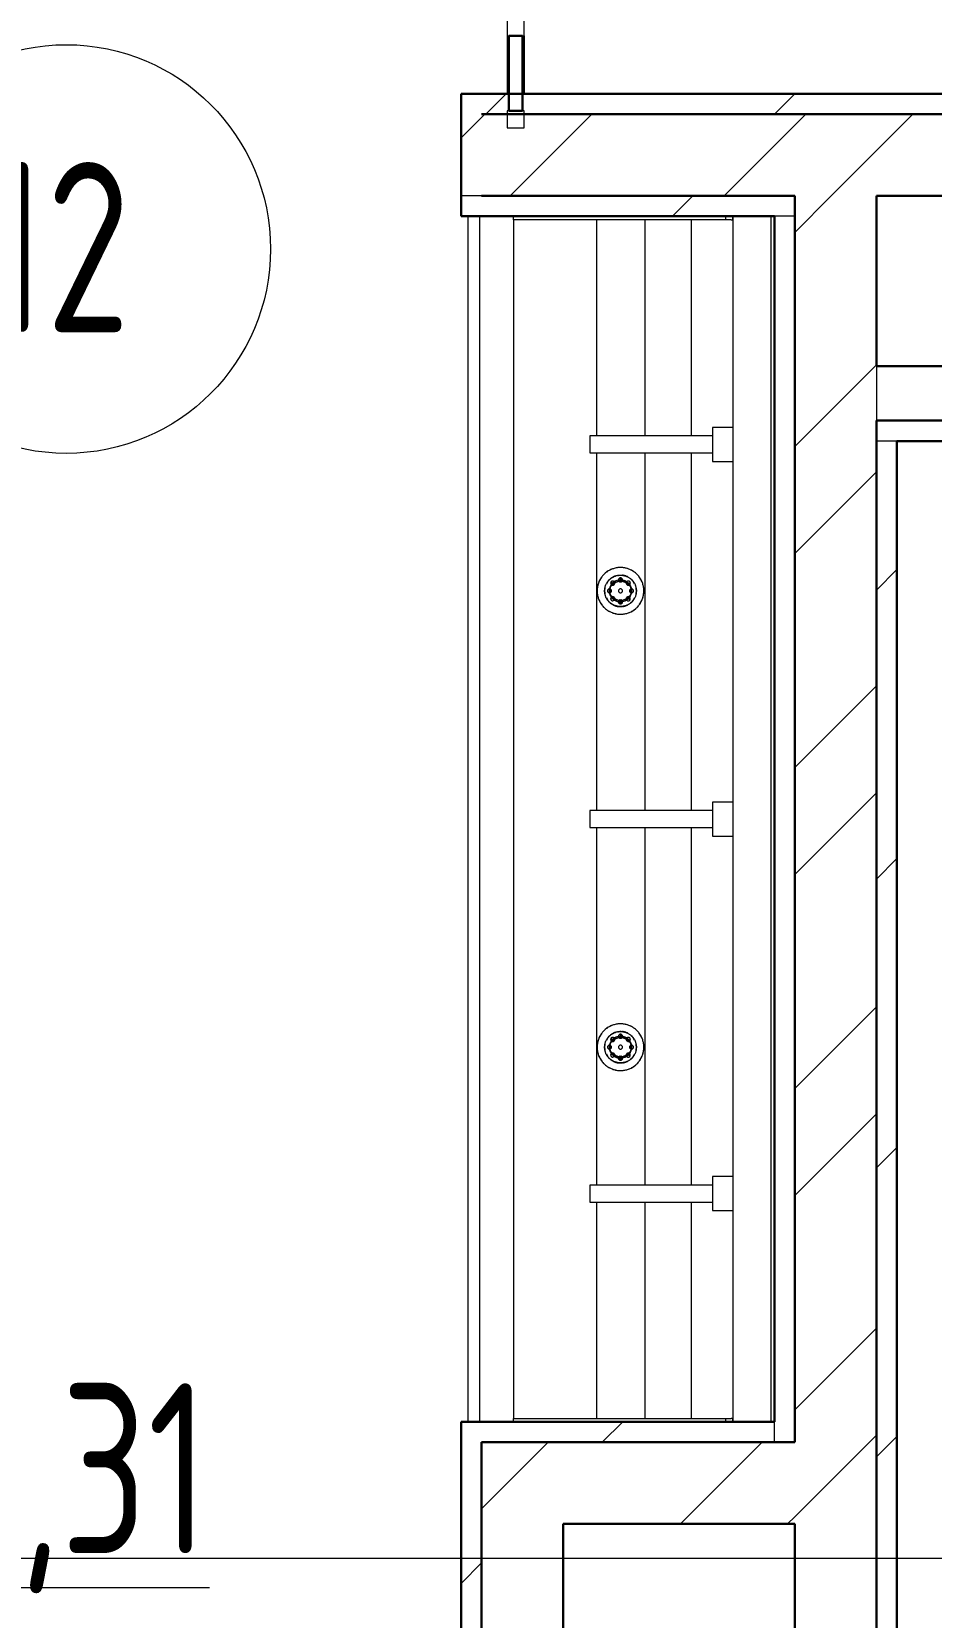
# Model space of a CAD drawing. Header units: millimetres. Extents: x -259793 to 1187961, y -549744 to 43070.
# Drawn here: x -50641 to -49320, y -11481 to -9153 of the extents above; entities that cross this region are included whole.
import ezdxf

# ---------------------------------------------------------------- set-up
doc = ezdxf.new("R2010")
doc.units = ezdxf.units.MM
doc.linetypes.add('ADSK_Сверху', pattern=[450, 300, -150])
for name, color, linetype, lineweight in [('Витраж', 7, 'Continuous', 9), ('Линии', 7, 'Continuous', 9), ('Марки помещений', 252, 'Continuous', 20), ('Сантехника', 252, 'Continuous', 9), ('Стены наружные', 7, 'Continuous', 18), ('Стены разрез', 7, 'Continuous', 30), ('Стены штриховка', 7, 'Continuous', 9)]:
    doc.layers.add(name, color=color, linetype=linetype, lineweight=lineweight)
doc.styles.add('GOST Common_3', font='', dxfattribs={"height": 3.5})
doc.styles.get('GOST Common_3').set_extended_font_data('GOST 2.304 type A')

# ---------------------------------------------------------------- blocks, each defined once
blk = doc.blocks.new('1 этаж')
at = {"layer": 'Витраж', "color": 251, "lineweight": 18, "true_color": 0x636466, "extrusion": (0, 0, -1)}
for p, q in [((-49943.3, -9133.7), (-49943.3, -9158.7)), ((-49918.3, -9158.7), (-49918.3, -9133.7)), ((-49943.3, -9158.7), (-49918.3, -9158.7))]:
    blk.add_line(p, q, dxfattribs=at)
at = {"layer": 'Витраж', "color": 251, "true_color": 0x636466}
for p, q in [((-49943.3, -9158.7), (-49943.3, -9243.7)), ((-49918.3, -9158.7), (-49918.3, -9243.7))]:
    blk.add_line(p, q, dxfattribs=at)
at = {"layer": 'Витраж', "color": 251, "lineweight": 18, "true_color": 0x636466}
for p, q in [((-49918.3, -9268.7), (-49943.3, -9268.7)), ((-49943.3, -9268.7), (-49943.3, -9293.7)), ((-49918.3, -9293.7), (-49918.3, -9268.7)), ((-49943.3, -9293.7), (-49918.3, -9293.7))]:
    blk.add_line(p, q, dxfattribs=at)
at = {"layer": 'Линии', "color": 251, "linetype": 'ADSK_Сверху', "ltscale": 100, "true_color": 0x636466}
blk.add_line((-59080.8, -11393.7), (-48250.8, -11393.7), dxfattribs=at)
at = {"layer": 'Марки помещений', "color": 251, "true_color": 0x636466}
blk.add_circle((-50590.8, -9471.8), 300, dxfattribs=at)
at = {"layer": 'Сантехника', "color": 251, "true_color": 0x636466}
for p, q in [((-50000.8, -9423.7), (-50000.8, -11193.7)), ((-49983.8, -9423.7), (-49983.8, -11193.7)), ((-49933.8, -9428.7), (-49933.8, -9423.7)), ((-49622.7, -9423.7), (-49622.7, -9428.7)), ((-49611.8, -9423.7), (-49611.8, -9428.7)), ((-49611.8, -9428.7), (-49611.8, -9423.7)), ((-49555.8, -9423.7), (-49555.8, -11193.7)), ((-49933.8, -9428.7), (-49933.8, -11188.7)), ((-49622.7, -9428.7), (-49933.8, -9428.7)), ((-49811.9, -9428.7), (-49811.9, -9746.2)), ((-49741.2, -9428.7), (-49741.2, -9746.2)), ((-49673.2, -9428.7), (-49673.2, -9746.3)), ((-49614.2, -9428.7), (-49622.7, -9428.7)), ((-49614.2, -9428.7), (-49611.8, -9428.7)), ((-49611.8, -9428.7), (-49611.8, -11188.7)), ((-49641.8, -9746.2), (-49821.8, -9746.2)), ((-49821.8, -9746.2), (-49821.8, -9771.2)), ((-49611.8, -9733.7), (-49641.8, -9733.7)), ((-49641.8, -9733.7), (-49641.8, -9783.7)), ((-49821.8, -9771.2), (-49641.8, -9771.2)), ((-49811.9, -9771.2), (-49811.9, -10296.2)), ((-49741.2, -9771.2), (-49741.2, -10296.2)), ((-49673.2, -9771.2), (-49673.2, -10296.3)), ((-49641.8, -9783.7), (-49611.8, -9783.7)), ((-49611.8, -10283.7), (-49641.8, -10283.7)), ((-49641.8, -10283.7), (-49641.8, -10333.7)), ((-49641.8, -10296.2), (-49821.8, -10296.2)), ((-49821.8, -10296.2), (-49821.8, -10321.2)), ((-49821.8, -10321.2), (-49641.8, -10321.2)), ((-49811.9, -10321.2), (-49811.9, -10846.2)), ((-49741.2, -10321.2), (-49741.2, -10846.2)), ((-49673.2, -10321.2), (-49673.2, -10846.3)), ((-49641.8, -10333.7), (-49611.8, -10333.7)), ((-49641.8, -10846.2), (-49821.8, -10846.2)), ((-49821.8, -10846.2), (-49821.8, -10871.2)), ((-49611.8, -10833.7), (-49641.8, -10833.7)), ((-49641.8, -10833.7), (-49641.8, -10883.7)), ((-49821.8, -10871.2), (-49641.8, -10871.2)), ((-49811.9, -10871.2), (-49811.9, -11188.7)), ((-49741.2, -10871.2), (-49741.2, -11188.7)), ((-49673.2, -10871.2), (-49673.2, -11188.7)), ((-49641.8, -10883.7), (-49611.8, -10883.7)), ((-49933.8, -11193.7), (-49933.8, -11188.7)), ((-49933.8, -11188.7), (-49622.7, -11188.7)), ((-49622.7, -11188.7), (-49614.2, -11188.7)), ((-49622.7, -11188.7), (-49622.7, -11193.7)), ((-49611.8, -11188.7), (-49614.2, -11188.7)), ((-49611.8, -11188.7), (-49611.8, -11193.7)), ((-49611.8, -11193.7), (-49611.8, -11188.7))]:
    blk.add_line(p, q, dxfattribs=at)
at = {"layer": 'Сантехника', "color": 251, "true_color": 0x636466, "flags": 128}
for points in [[(-49742.5, -9973.7), (-49742.5, -9972.4), (-49742.6, -9971), (-49742.7, -9969.6), (-49742.9, -9968.3), (-49743.2, -9966.9), (-49743.5, -9965.6), (-49743.8, -9964.3), (-49744.2, -9962.9), (-49744.7, -9961.6), (-49745.2, -9960.4), (-49745.8, -9959.1), (-49746.4, -9957.9), (-49747, -9956.7), (-49747.7, -9955.5), (-49748.5, -9954.4), (-49749.3, -9953.2), (-49750.1, -9952.2), (-49751, -9951.1), (-49751.9, -9950.1), (-49752.9, -9949.1), (-49753.9, -9948.2), (-49754.9, -9947.3), (-49756, -9946.4), (-49757.1, -9945.6), (-49758.3, -9944.9), (-49759.4, -9944.2), (-49760.6, -9943.5), (-49761.9, -9942.9), (-49763.1, -9942.3), (-49764.4, -9941.8), (-49765.7, -9941.3), (-49767, -9940.9), (-49768.3, -9940.5), (-49769.6, -9940.2), (-49771, -9939.9), (-49772.3, -9939.7), (-49773.7, -9939.6), (-49775.1, -9939.5), (-49776.4, -9939.4), (-49777.8, -9939.4), (-49779.2, -9939.5), (-49780.5, -9939.6), (-49781.9, -9939.8), (-49783.3, -9940), (-49784.6, -9940.3), (-49785.9, -9940.7), (-49787.2, -9941.1), (-49788.5, -9941.5), (-49789.8, -9942), (-49791.1, -9942.5), (-49792.3, -9943.1), (-49793.5, -9943.8), (-49794.7, -9944.5), (-49795.9, -9945.2), (-49797, -9946), (-49798.1, -9946.8), (-49799.1, -9947.7), (-49800.2, -9948.6), (-49801.1, -9949.6), (-49802.1, -9950.6), (-49803, -9951.6), (-49803.9, -9952.7), (-49804.7, -9953.8), (-49805.5, -9954.9), (-49806.2, -9956), (-49806.9, -9957.2), (-49807.5, -9958.5), (-49808.1, -9959.7), (-49808.6, -9961), (-49809.1, -9962.2), (-49809.6, -9963.5), (-49809.9, -9964.9), (-49810.3, -9966.2), (-49810.5, -9967.5), (-49810.8, -9968.9), (-49810.9, -9970.3), (-49811, -9971.6), (-49811.1, -9973), (-49811.1, -9973.7)], [(-49800.1, -9973.7), (-49800.1, -9972.8), (-49800, -9971.9), (-49799.9, -9970.9), (-49799.8, -9970), (-49799.6, -9969.1), (-49799.4, -9968.2), (-49799.2, -9967.3), (-49798.9, -9966.4), (-49798.6, -9965.5), (-49798.3, -9964.7), (-49797.9, -9963.8), (-49797.5, -9963), (-49797, -9962.2), (-49796.5, -9961.4), (-49796, -9960.6), (-49795.5, -9959.8), (-49794.9, -9959.1), (-49794.3, -9958.4), (-49793.7, -9957.7), (-49793, -9957), (-49792.4, -9956.4), (-49791.6, -9955.8), (-49790.9, -9955.2), (-49790.2, -9954.6), (-49789.4, -9954.1), (-49788.6, -9953.6), (-49787.8, -9953.2), (-49787, -9952.8), (-49786.1, -9952.4), (-49785.2, -9952), (-49784.4, -9951.7), (-49783.5, -9951.4), (-49782.6, -9951.2), (-49781.7, -9950.9), (-49780.8, -9950.8), (-49779.8, -9950.6), (-49778.9, -9950.5), (-49778, -9950.5), (-49777.1, -9950.4), (-49776.1, -9950.4), (-49775.2, -9950.5), (-49774.3, -9950.6), (-49773.3, -9950.7), (-49772.4, -9950.8), (-49771.5, -9951), (-49770.6, -9951.3), (-49769.7, -9951.5), (-49768.8, -9951.8), (-49768, -9952.2), (-49767.1, -9952.5), (-49766.3, -9952.9), (-49765.4, -9953.4), (-49764.6, -9953.9), (-49763.9, -9954.4), (-49763.1, -9954.9), (-49762.3, -9955.5), (-49761.6, -9956), (-49760.9, -9956.7), (-49760.3, -9957.3), (-49759.6, -9958), (-49759, -9958.7), (-49758.4, -9959.4), (-49757.9, -9960.2), (-49757.3, -9960.9), (-49756.8, -9961.7), (-49756.4, -9962.5), (-49755.9, -9963.4), (-49755.5, -9964.2), (-49755.2, -9965.1), (-49754.8, -9965.9), (-49754.6, -9966.8), (-49754.3, -9967.7), (-49754.1, -9968.6), (-49753.9, -9969.5), (-49753.7, -9970.4), (-49753.6, -9971.4), (-49753.5, -9972.3), (-49753.5, -9973.2), (-49753.5, -9973.7)], [(-49797.2, -9963.1), (-49796.8, -9962.3), (-49796.3, -9961.5), (-49795.8, -9960.7), (-49795.3, -9960), (-49794.7, -9959.2), (-49794.1, -9958.5), (-49793.5, -9957.9), (-49792.9, -9957.2), (-49792.2, -9956.6), (-49791.5, -9956), (-49790.8, -9955.4)], [(-49793.3, -9957.3), (-49794, -9958), (-49794.6, -9958.7), (-49795.2, -9959.4), (-49795.7, -9960.2), (-49796.3, -9960.9), (-49796.8, -9961.7), (-49797.2, -9962.5)], [(-49793, -9973.7), (-49793, -9973.1), (-49792.9, -9972.4), (-49792.9, -9971.8), (-49792.8, -9971.2), (-49792.7, -9970.5), (-49792.5, -9969.9), (-49792.4, -9969.3), (-49792.2, -9968.6), (-49792, -9968), (-49791.7, -9967.4), (-49791.5, -9966.8), (-49791.2, -9966.3), (-49790.9, -9965.7), (-49790.5, -9965.1), (-49790.2, -9964.6), (-49789.8, -9964.1), (-49789.4, -9963.5), (-49789, -9963), (-49788.5, -9962.6), (-49788.1, -9962.1), (-49787.6, -9961.7), (-49787.1, -9961.2), (-49786.6, -9960.8), (-49786.1, -9960.5), (-49785.6, -9960.1)], [(-49790, -9954.9), (-49789.2, -9954.3), (-49788.5, -9953.9), (-49787.7, -9953.4), (-49786.8, -9953), (-49786, -9952.6), (-49785.1, -9952.3), (-49784.3, -9951.9)], [(-49784.8, -9951.8), (-49785.6, -9952.2), (-49786.5, -9952.5), (-49787.3, -9952.9)], [(-49780.7, -9951), (-49779.8, -9950.9), (-49778.9, -9950.8), (-49778, -9950.7), (-49777.1, -9950.7), (-49776.1, -9950.7), (-49775.2, -9950.7), (-49774.3, -9950.8), (-49773.4, -9950.9), (-49772.5, -9951.1), (-49771.6, -9951.3), (-49770.7, -9951.5), (-49769.8, -9951.8), (-49768.9, -9952.1), (-49768.1, -9952.4), (-49767.2, -9952.8), (-49766.4, -9953.2), (-49765.6, -9953.6), (-49764.8, -9954.1), (-49764, -9954.6), (-49763.2, -9955.1), (-49762.5, -9955.7), (-49761.8, -9956.2), (-49761.1, -9956.9), (-49760.4, -9957.5), (-49759.8, -9958.2), (-49759.2, -9958.9), (-49758.6, -9959.6), (-49758.1, -9960.3), (-49757.6, -9961.1), (-49757.1, -9961.9), (-49756.6, -9962.7)], [(-49780.2, -9957.9), (-49779.6, -9957.8), (-49778.9, -9957.7), (-49778.3, -9957.6), (-49777.6, -9957.6), (-49777, -9957.5), (-49776.3, -9957.5), (-49775.7, -9957.6), (-49775, -9957.6), (-49774.4, -9957.7), (-49773.8, -9957.8)], [(-49765.8, -9953.2), (-49766.7, -9952.8), (-49767.5, -9952.4), (-49768.4, -9952), (-49769.2, -9951.7), (-49770.1, -9951.4), (-49771, -9951.2), (-49771.9, -9950.9), (-49772.8, -9950.8), (-49773.8, -9950.6)], [(-49767.8, -9960.3), (-49767.3, -9960.6), (-49766.8, -9961), (-49766.3, -9961.4), (-49765.8, -9961.9), (-49765.3, -9962.3), (-49764.9, -9962.8), (-49764.4, -9963.3), (-49764, -9963.8), (-49763.6, -9964.3), (-49763.3, -9964.8), (-49762.9, -9965.4), (-49762.6, -9965.9), (-49762.3, -9966.5), (-49762, -9967.1), (-49761.8, -9967.7), (-49761.5, -9968.3), (-49761.3, -9968.9), (-49761.2, -9969.5), (-49761, -9970.2), (-49760.9, -9970.8), (-49760.8, -9971.4), (-49760.7, -9972.1), (-49760.6, -9972.7), (-49760.6, -9973.4), (-49760.6, -9973.7)], [(-49756.6, -9962.2), (-49757.1, -9961.4), (-49757.6, -9960.6), (-49758.1, -9959.8), (-49758.7, -9959.1), (-49759.3, -9958.4), (-49759.9, -9957.7), (-49760.6, -9957)], [(-49811.1, -9973.7), (-49811.1, -9975.1), (-49811, -9976.5), (-49810.9, -9977.8), (-49810.7, -9979.2), (-49810.4, -9980.5), (-49810.1, -9981.9), (-49809.8, -9983.2), (-49809.4, -9984.5), (-49808.9, -9985.8), (-49808.4, -9987.1), (-49807.8, -9988.3), (-49807.2, -9989.6), (-49806.6, -9990.8), (-49805.9, -9992), (-49805.1, -9993.1), (-49804.3, -9994.2), (-49803.5, -9995.3), (-49802.6, -9996.3), (-49801.7, -9997.4), (-49800.7, -9998.3), (-49799.7, -9999.3), (-49798.7, -10000.2), (-49797.6, -10001), (-49796.5, -10001.8), (-49795.3, -10002.6), (-49794.2, -10003.3), (-49793, -10004), (-49791.7, -10004.6), (-49790.5, -10005.2), (-49789.2, -10005.7), (-49787.9, -10006.2), (-49786.6, -10006.6), (-49785.3, -10007), (-49784, -10007.3), (-49782.6, -10007.5), (-49781.3, -10007.7), (-49779.9, -10007.9), (-49778.5, -10008), (-49777.2, -10008), (-49775.8, -10008), (-49774.4, -10007.9), (-49773.1, -10007.8), (-49771.7, -10007.6), (-49770.4, -10007.4), (-49769, -10007.1), (-49767.7, -10006.8), (-49766.4, -10006.4), (-49765.1, -10006), (-49763.8, -10005.5), (-49762.5, -10004.9), (-49761.3, -10004.3), (-49760.1, -10003.7), (-49758.9, -10003), (-49757.7, -10002.2), (-49756.6, -10001.5), (-49755.5, -10000.6), (-49754.5, -9999.8), (-49753.4, -9998.8), (-49752.5, -9997.9), (-49751.5, -9996.9), (-49750.6, -9995.9), (-49749.7, -9994.8), (-49748.9, -9993.7), (-49748.1, -9992.6), (-49747.4, -9991.4), (-49746.7, -9990.2), (-49746.1, -9989), (-49745.5, -9987.8), (-49745, -9986.5), (-49744.5, -9985.2), (-49744, -9983.9), (-49743.7, -9982.6), (-49743.3, -9981.3), (-49743.1, -9979.9), (-49742.8, -9978.6), (-49742.7, -9977.2), (-49742.6, -9975.8), (-49742.5, -9974.5), (-49742.5, -9973.7)], [(-49799.7, -9969.5), (-49799.9, -9970.4), (-49800, -9971.4), (-49800.1, -9972.3), (-49800.1, -9973.2), (-49800.1, -9973.7)], [(-49800.1, -9973.7), (-49800.1, -9974.7), (-49800, -9975.6), (-49799.9, -9976.5), (-49799.8, -9977.4)], [(-49753.5, -9973.7), (-49753.5, -9974.7), (-49753.6, -9975.6), (-49753.7, -9976.5), (-49753.8, -9977.4), (-49754, -9978.4), (-49754.2, -9979.3), (-49754.4, -9980.2), (-49754.7, -9981.1), (-49755, -9981.9), (-49755.3, -9982.8), (-49755.7, -9983.7), (-49756.1, -9984.5), (-49756.6, -9985.3), (-49757.1, -9986.1), (-49757.6, -9986.9), (-49758.1, -9987.6), (-49758.7, -9988.4), (-49759.3, -9989.1), (-49759.9, -9989.8), (-49760.6, -9990.4), (-49761.2, -9991.1), (-49762, -9991.7), (-49762.7, -9992.3), (-49763.4, -9992.8), (-49764.2, -9993.3), (-49765, -9993.8), (-49765.8, -9994.3), (-49766.7, -9994.7), (-49767.5, -9995.1), (-49768.4, -9995.4), (-49769.2, -9995.8), (-49770.1, -9996.1), (-49771, -9996.3), (-49771.9, -9996.5), (-49772.8, -9996.7), (-49773.8, -9996.8), (-49774.7, -9996.9), (-49775.6, -9997), (-49776.5, -9997), (-49777.5, -9997), (-49778.4, -9997), (-49779.3, -9996.9), (-49780.3, -9996.8), (-49781.2, -9996.6), (-49782.1, -9996.4), (-49783, -9996.2), (-49783.9, -9995.9), (-49784.8, -9995.6), (-49785.6, -9995.3), (-49786.5, -9994.9), (-49787.3, -9994.5), (-49788.2, -9994.1), (-49789, -9993.6), (-49789.7, -9993.1), (-49790.5, -9992.6), (-49791.3, -9992), (-49792, -9991.4), (-49792.7, -9990.8), (-49793.3, -9990.1), (-49794, -9989.5), (-49794.6, -9988.8), (-49795.2, -9988), (-49795.7, -9987.3), (-49796.3, -9986.5), (-49796.8, -9985.7), (-49797.2, -9984.9), (-49797.7, -9984.1), (-49798.1, -9983.3), (-49798.4, -9982.4), (-49798.8, -9981.5), (-49799, -9980.7), (-49799.3, -9979.8), (-49799.5, -9978.9), (-49799.7, -9977.9), (-49799.9, -9977), (-49800, -9976.1), (-49800.1, -9975.2), (-49800.1, -9974.2), (-49800.1, -9973.7)], [(-49799.8, -9973.7), (-49799.8, -9972.8), (-49799.8, -9971.9), (-49799.7, -9971), (-49799.5, -9970.1), (-49799.4, -9969.2), (-49799.2, -9968.3)], [(-49799.3, -9978.8), (-49799.5, -9977.9), (-49799.6, -9977), (-49799.7, -9976.1), (-49799.8, -9975.1), (-49799.8, -9974.2), (-49799.8, -9973.7)], [(-49763.6, -9992.6), (-49764.4, -9993.1), (-49765.1, -9993.6), (-49765.9, -9994), (-49766.8, -9994.5), (-49767.6, -9994.9), (-49768.5, -9995.2), (-49769.3, -9995.5), (-49770.2, -9995.8), (-49771.1, -9996), (-49772, -9996.3), (-49772.9, -9996.4), (-49773.8, -9996.6), (-49774.7, -9996.7), (-49775.6, -9996.7), (-49776.6, -9996.8), (-49777.5, -9996.8), (-49778.4, -9996.7), (-49779.3, -9996.6), (-49780.2, -9996.5), (-49781.1, -9996.4), (-49782, -9996.2), (-49782.9, -9995.9), (-49783.8, -9995.7), (-49784.7, -9995.4), (-49785.5, -9995), (-49786.4, -9994.7), (-49787.2, -9994.3), (-49788, -9993.8), (-49788.8, -9993.4), (-49789.6, -9992.9), (-49790.4, -9992.4), (-49791.1, -9991.8), (-49791.8, -9991.2), (-49792.5, -9990.6), (-49793.2, -9990), (-49793.8, -9989.3), (-49794.4, -9988.6), (-49795, -9987.9), (-49795.5, -9987.1), (-49796.1, -9986.4), (-49796.5, -9985.6), (-49797, -9984.8)], [(-49797, -9985.3), (-49796.5, -9986.1), (-49796, -9986.9), (-49795.5, -9987.6), (-49794.9, -9988.4), (-49794.3, -9989.1), (-49793.7, -9989.8), (-49793, -9990.4)], [(-49785.8, -9987.2), (-49786.3, -9986.8), (-49786.9, -9986.4), (-49787.4, -9986), (-49787.8, -9985.6), (-49788.3, -9985.1), (-49788.7, -9984.7), (-49789.2, -9984.2), (-49789.6, -9983.7), (-49790, -9983.2), (-49790.3, -9982.6), (-49790.7, -9982.1), (-49791, -9981.5), (-49791.3, -9980.9), (-49791.6, -9980.4), (-49791.8, -9979.8), (-49792.1, -9979.2), (-49792.3, -9978.5), (-49792.5, -9977.9), (-49792.6, -9977.3), (-49792.7, -9976.7), (-49792.8, -9976), (-49792.9, -9975.4), (-49793, -9974.7), (-49793, -9974.1), (-49793, -9973.7)], [(-49760.6, -9973.7), (-49760.6, -9974.4), (-49760.7, -9975), (-49760.7, -9975.7), (-49760.8, -9976.3), (-49760.9, -9976.9), (-49761.1, -9977.6), (-49761.2, -9978.2), (-49761.4, -9978.8), (-49761.6, -9979.4), (-49761.9, -9980), (-49762.1, -9980.6), (-49762.4, -9981.2), (-49762.7, -9981.8), (-49763.1, -9982.3), (-49763.4, -9982.9), (-49763.8, -9983.4), (-49764.2, -9983.9), (-49764.6, -9984.4), (-49765.1, -9984.9), (-49765.5, -9985.4), (-49766, -9985.8), (-49766.5, -9986.2), (-49767, -9986.6), (-49767.5, -9987), (-49768, -9987.4)], [(-49756.4, -9984.4), (-49756.8, -9985.2), (-49757.3, -9986), (-49757.8, -9986.7), (-49758.3, -9987.5), (-49758.9, -9988.2), (-49759.5, -9988.9), (-49760.1, -9989.6), (-49760.8, -9990.3), (-49761.4, -9990.9), (-49762.1, -9991.5), (-49762.8, -9992.1)], [(-49760.3, -9990.1), (-49759.6, -9989.5), (-49759, -9988.8), (-49758.4, -9988), (-49757.9, -9987.3), (-49757.3, -9986.5), (-49756.8, -9985.7), (-49756.4, -9984.9)], [(-49753.8, -9973.7), (-49753.8, -9974.7), (-49753.8, -9975.6), (-49753.9, -9976.5), (-49754.1, -9977.4), (-49754.2, -9978.3), (-49754.4, -9979.2)], [(-49754.3, -9968.7), (-49754.1, -9969.6), (-49754, -9970.5), (-49753.9, -9971.4), (-49753.8, -9972.3), (-49753.8, -9973.2), (-49753.8, -9973.7)], [(-49753.9, -9977.9), (-49753.7, -9977), (-49753.6, -9976.1), (-49753.5, -9975.2), (-49753.5, -9974.2), (-49753.5, -9973.7)], [(-49753.5, -9973.7), (-49753.5, -9972.8), (-49753.6, -9971.9), (-49753.7, -9970.9), (-49753.8, -9970)], [(-49787.8, -9994.3), (-49787, -9994.7), (-49786.1, -9995.1), (-49785.2, -9995.4), (-49784.4, -9995.8), (-49783.5, -9996.1), (-49782.6, -9996.3), (-49781.7, -9996.5), (-49780.8, -9996.7), (-49779.8, -9996.8)], [(-49773.4, -9989.6), (-49774, -9989.7), (-49774.7, -9989.8), (-49775.3, -9989.9), (-49776, -9989.9), (-49776.6, -9989.9), (-49777.3, -9989.9), (-49777.9, -9989.9), (-49778.6, -9989.8), (-49779.2, -9989.8), (-49779.8, -9989.6)], [(-49773.3, -9996.8), (-49772.4, -9996.6), (-49771.5, -9996.4), (-49770.6, -9996.2), (-49769.7, -9995.9), (-49768.8, -9995.6), (-49768, -9995.3), (-49767.1, -9994.9), (-49766.3, -9994.5)], [(-49742.5, -10643.7), (-49742.5, -10642.4), (-49742.6, -10641), (-49742.7, -10639.6), (-49742.9, -10638.3), (-49743.2, -10636.9), (-49743.5, -10635.6), (-49743.8, -10634.3), (-49744.2, -10632.9), (-49744.7, -10631.6), (-49745.2, -10630.4), (-49745.8, -10629.1), (-49746.4, -10627.9), (-49747, -10626.7), (-49747.7, -10625.5), (-49748.5, -10624.4), (-49749.3, -10623.2), (-49750.1, -10622.2), (-49751, -10621.1), (-49751.9, -10620.1), (-49752.9, -10619.1), (-49753.9, -10618.2), (-49754.9, -10617.3), (-49756, -10616.4), (-49757.1, -10615.6), (-49758.3, -10614.9), (-49759.4, -10614.2), (-49760.6, -10613.5), (-49761.9, -10612.9), (-49763.1, -10612.3), (-49764.4, -10611.8), (-49765.7, -10611.3), (-49767, -10610.9), (-49768.3, -10610.5), (-49769.6, -10610.2), (-49771, -10609.9), (-49772.3, -10609.7), (-49773.7, -10609.6), (-49775.1, -10609.5), (-49776.4, -10609.4), (-49777.8, -10609.4), (-49779.2, -10609.5), (-49780.5, -10609.6), (-49781.9, -10609.8), (-49783.3, -10610), (-49784.6, -10610.3), (-49785.9, -10610.7), (-49787.2, -10611.1), (-49788.5, -10611.5), (-49789.8, -10612), (-49791.1, -10612.5), (-49792.3, -10613.1), (-49793.5, -10613.8), (-49794.7, -10614.5), (-49795.9, -10615.2), (-49797, -10616), (-49798.1, -10616.8), (-49799.1, -10617.7), (-49800.2, -10618.6), (-49801.1, -10619.6), (-49802.1, -10620.6), (-49803, -10621.6), (-49803.9, -10622.7), (-49804.7, -10623.8), (-49805.5, -10624.9), (-49806.2, -10626), (-49806.9, -10627.2), (-49807.5, -10628.5), (-49808.1, -10629.7), (-49808.6, -10631), (-49809.1, -10632.2), (-49809.6, -10633.5), (-49809.9, -10634.9), (-49810.3, -10636.2), (-49810.5, -10637.5), (-49810.8, -10638.9), (-49810.9, -10640.3), (-49811, -10641.6), (-49811.1, -10643), (-49811.1, -10643.7)], [(-49800.1, -10643.7), (-49800.1, -10642.8), (-49800, -10641.9), (-49799.9, -10640.9), (-49799.8, -10640), (-49799.6, -10639.1), (-49799.4, -10638.2), (-49799.2, -10637.3), (-49798.9, -10636.4), (-49798.6, -10635.5), (-49798.3, -10634.7), (-49797.9, -10633.8), (-49797.5, -10633), (-49797, -10632.2), (-49796.5, -10631.4), (-49796, -10630.6), (-49795.5, -10629.8), (-49794.9, -10629.1), (-49794.3, -10628.4), (-49793.7, -10627.7), (-49793, -10627), (-49792.4, -10626.4), (-49791.6, -10625.8), (-49790.9, -10625.2), (-49790.2, -10624.6), (-49789.4, -10624.1), (-49788.6, -10623.6), (-49787.8, -10623.2), (-49787, -10622.8), (-49786.1, -10622.4), (-49785.2, -10622), (-49784.4, -10621.7), (-49783.5, -10621.4), (-49782.6, -10621.2), (-49781.7, -10620.9), (-49780.8, -10620.8), (-49779.8, -10620.6), (-49778.9, -10620.5), (-49778, -10620.5), (-49777.1, -10620.4), (-49776.1, -10620.4), (-49775.2, -10620.5), (-49774.3, -10620.6), (-49773.3, -10620.7), (-49772.4, -10620.8), (-49771.5, -10621), (-49770.6, -10621.3), (-49769.7, -10621.5), (-49768.8, -10621.8), (-49768, -10622.2), (-49767.1, -10622.5), (-49766.3, -10622.9), (-49765.4, -10623.4), (-49764.6, -10623.9), (-49763.9, -10624.4), (-49763.1, -10624.9), (-49762.3, -10625.5), (-49761.6, -10626), (-49760.9, -10626.7), (-49760.3, -10627.3), (-49759.6, -10628), (-49759, -10628.7), (-49758.4, -10629.4), (-49757.9, -10630.2), (-49757.3, -10630.9), (-49756.8, -10631.7), (-49756.4, -10632.5), (-49755.9, -10633.4), (-49755.5, -10634.2), (-49755.2, -10635.1), (-49754.8, -10635.9), (-49754.6, -10636.8), (-49754.3, -10637.7), (-49754.1, -10638.6), (-49753.9, -10639.5), (-49753.7, -10640.4), (-49753.6, -10641.4), (-49753.5, -10642.3), (-49753.5, -10643.2), (-49753.5, -10643.7)], [(-49799.8, -10643.7), (-49799.8, -10642.8), (-49799.8, -10641.9), (-49799.7, -10641), (-49799.5, -10640.1), (-49799.4, -10639.2), (-49799.2, -10638.3)], [(-49797.2, -10633.1), (-49796.8, -10632.3), (-49796.3, -10631.5), (-49795.8, -10630.7), (-49795.3, -10630), (-49794.7, -10629.2), (-49794.1, -10628.5), (-49793.5, -10627.9), (-49792.9, -10627.2), (-49792.2, -10626.6), (-49791.5, -10626), (-49790.8, -10625.4)], [(-49793.3, -10627.3), (-49794, -10628), (-49794.6, -10628.7), (-49795.2, -10629.4), (-49795.7, -10630.2), (-49796.3, -10630.9), (-49796.8, -10631.7), (-49797.2, -10632.5)], [(-49793, -10643.7), (-49793, -10643.1), (-49792.9, -10642.4), (-49792.9, -10641.8), (-49792.8, -10641.2), (-49792.7, -10640.5), (-49792.5, -10639.9), (-49792.4, -10639.3), (-49792.2, -10638.6), (-49792, -10638), (-49791.7, -10637.4), (-49791.5, -10636.8), (-49791.2, -10636.3), (-49790.9, -10635.7), (-49790.5, -10635.1), (-49790.2, -10634.6), (-49789.8, -10634.1), (-49789.4, -10633.5), (-49789, -10633), (-49788.5, -10632.6), (-49788.1, -10632.1), (-49787.6, -10631.7), (-49787.1, -10631.2), (-49786.6, -10630.8), (-49786.1, -10630.5), (-49785.6, -10630.1)], [(-49790, -10624.9), (-49789.2, -10624.3), (-49788.5, -10623.9), (-49787.7, -10623.4), (-49786.8, -10623), (-49786, -10622.6), (-49785.1, -10622.3), (-49784.3, -10621.9)], [(-49784.8, -10621.8), (-49785.6, -10622.2), (-49786.5, -10622.5), (-49787.3, -10622.9)], [(-49780.7, -10621), (-49779.8, -10620.9), (-49778.9, -10620.8), (-49778, -10620.7), (-49777.1, -10620.7), (-49776.1, -10620.7), (-49775.2, -10620.7), (-49774.3, -10620.8), (-49773.4, -10620.9), (-49772.5, -10621.1), (-49771.6, -10621.3), (-49770.7, -10621.5), (-49769.8, -10621.8), (-49768.9, -10622.1), (-49768.1, -10622.4), (-49767.2, -10622.8), (-49766.4, -10623.2), (-49765.6, -10623.6), (-49764.8, -10624.1), (-49764, -10624.6), (-49763.2, -10625.1), (-49762.5, -10625.7), (-49761.8, -10626.2), (-49761.1, -10626.9), (-49760.4, -10627.5), (-49759.8, -10628.2), (-49759.2, -10628.9), (-49758.6, -10629.6), (-49758.1, -10630.3), (-49757.6, -10631.1), (-49757.1, -10631.9), (-49756.6, -10632.7)], [(-49780.2, -10627.9), (-49779.6, -10627.8), (-49778.9, -10627.7), (-49778.3, -10627.6), (-49777.6, -10627.6), (-49777, -10627.5), (-49776.3, -10627.5), (-49775.7, -10627.6), (-49775, -10627.6), (-49774.4, -10627.7), (-49773.8, -10627.8)], [(-49765.8, -10623.2), (-49766.7, -10622.8), (-49767.5, -10622.4), (-49768.4, -10622), (-49769.2, -10621.7), (-49770.1, -10621.4), (-49771, -10621.2), (-49771.9, -10620.9), (-49772.8, -10620.8), (-49773.8, -10620.6)], [(-49767.8, -10630.3), (-49767.3, -10630.6), (-49766.8, -10631), (-49766.3, -10631.4), (-49765.8, -10631.9), (-49765.3, -10632.3), (-49764.9, -10632.8), (-49764.4, -10633.3), (-49764, -10633.8), (-49763.6, -10634.3), (-49763.3, -10634.8), (-49762.9, -10635.4), (-49762.6, -10635.9), (-49762.3, -10636.5), (-49762, -10637.1), (-49761.8, -10637.7), (-49761.5, -10638.3), (-49761.3, -10638.9), (-49761.2, -10639.5), (-49761, -10640.2), (-49760.9, -10640.8), (-49760.8, -10641.4), (-49760.7, -10642.1), (-49760.6, -10642.7), (-49760.6, -10643.4), (-49760.6, -10643.7)], [(-49756.6, -10632.2), (-49757.1, -10631.4), (-49757.6, -10630.6), (-49758.1, -10629.8), (-49758.7, -10629.1), (-49759.3, -10628.4), (-49759.9, -10627.7), (-49760.6, -10627)], [(-49754.3, -10638.7), (-49754.1, -10639.6), (-49754, -10640.5), (-49753.9, -10641.4), (-49753.8, -10642.3), (-49753.8, -10643.2), (-49753.8, -10643.7)], [(-49811.1, -10643.7), (-49811.1, -10645.1), (-49811, -10646.5), (-49810.9, -10647.8), (-49810.7, -10649.2), (-49810.4, -10650.5), (-49810.1, -10651.9), (-49809.8, -10653.2), (-49809.4, -10654.5), (-49808.9, -10655.8), (-49808.4, -10657.1), (-49807.8, -10658.3), (-49807.2, -10659.6), (-49806.6, -10660.8), (-49805.9, -10662), (-49805.1, -10663.1), (-49804.3, -10664.2), (-49803.5, -10665.3), (-49802.6, -10666.3), (-49801.7, -10667.4), (-49800.7, -10668.3), (-49799.7, -10669.3), (-49798.7, -10670.2), (-49797.6, -10671), (-49796.5, -10671.8), (-49795.3, -10672.6), (-49794.2, -10673.3), (-49793, -10674), (-49791.7, -10674.6), (-49790.5, -10675.2), (-49789.2, -10675.7), (-49787.9, -10676.2), (-49786.6, -10676.6), (-49785.3, -10677), (-49784, -10677.3), (-49782.6, -10677.5), (-49781.3, -10677.7), (-49779.9, -10677.9), (-49778.5, -10678), (-49777.2, -10678), (-49775.8, -10678), (-49774.4, -10677.9), (-49773.1, -10677.8), (-49771.7, -10677.6), (-49770.4, -10677.4), (-49769, -10677.1), (-49767.7, -10676.8), (-49766.4, -10676.4), (-49765.1, -10676), (-49763.8, -10675.5), (-49762.5, -10674.9), (-49761.3, -10674.3), (-49760.1, -10673.7), (-49758.9, -10673), (-49757.7, -10672.2), (-49756.6, -10671.5), (-49755.5, -10670.6), (-49754.5, -10669.8), (-49753.4, -10668.8), (-49752.5, -10667.9), (-49751.5, -10666.9), (-49750.6, -10665.9), (-49749.7, -10664.8), (-49748.9, -10663.7), (-49748.1, -10662.6), (-49747.4, -10661.4), (-49746.7, -10660.2), (-49746.1, -10659), (-49745.5, -10657.8), (-49745, -10656.5), (-49744.5, -10655.2), (-49744, -10653.9), (-49743.7, -10652.6), (-49743.3, -10651.3), (-49743.1, -10649.9), (-49742.8, -10648.6), (-49742.7, -10647.2), (-49742.6, -10645.8), (-49742.5, -10644.5), (-49742.5, -10643.7)], [(-49799.7, -10639.5), (-49799.9, -10640.4), (-49800, -10641.4), (-49800.1, -10642.3), (-49800.1, -10643.2), (-49800.1, -10643.7)], [(-49800.1, -10643.7), (-49800.1, -10644.7), (-49800, -10645.6), (-49799.9, -10646.5), (-49799.8, -10647.4)], [(-49753.5, -10643.7), (-49753.5, -10644.7), (-49753.6, -10645.6), (-49753.7, -10646.5), (-49753.8, -10647.4), (-49754, -10648.4), (-49754.2, -10649.3), (-49754.4, -10650.2), (-49754.7, -10651.1), (-49755, -10651.9), (-49755.3, -10652.8), (-49755.7, -10653.7), (-49756.1, -10654.5), (-49756.6, -10655.3), (-49757.1, -10656.1), (-49757.6, -10656.9), (-49758.1, -10657.6), (-49758.7, -10658.4), (-49759.3, -10659.1), (-49759.9, -10659.8), (-49760.6, -10660.4), (-49761.2, -10661.1), (-49762, -10661.7), (-49762.7, -10662.3), (-49763.4, -10662.8), (-49764.2, -10663.3), (-49765, -10663.8), (-49765.8, -10664.3), (-49766.7, -10664.7), (-49767.5, -10665.1), (-49768.4, -10665.4), (-49769.2, -10665.8), (-49770.1, -10666.1), (-49771, -10666.3), (-49771.9, -10666.5), (-49772.8, -10666.7), (-49773.8, -10666.8), (-49774.7, -10666.9), (-49775.6, -10667), (-49776.5, -10667), (-49777.5, -10667), (-49778.4, -10667), (-49779.3, -10666.9), (-49780.3, -10666.8), (-49781.2, -10666.6), (-49782.1, -10666.4), (-49783, -10666.2), (-49783.9, -10665.9), (-49784.8, -10665.6), (-49785.6, -10665.3), (-49786.5, -10664.9), (-49787.3, -10664.5), (-49788.2, -10664.1), (-49789, -10663.6), (-49789.7, -10663.1), (-49790.5, -10662.6), (-49791.3, -10662), (-49792, -10661.4), (-49792.7, -10660.8), (-49793.3, -10660.1), (-49794, -10659.5), (-49794.6, -10658.8), (-49795.2, -10658), (-49795.7, -10657.3), (-49796.3, -10656.5), (-49796.8, -10655.7), (-49797.2, -10654.9), (-49797.7, -10654.1), (-49798.1, -10653.3), (-49798.4, -10652.4), (-49798.8, -10651.5), (-49799, -10650.7), (-49799.3, -10649.8), (-49799.5, -10648.9), (-49799.7, -10647.9), (-49799.9, -10647), (-49800, -10646.1), (-49800.1, -10645.2), (-49800.1, -10644.2), (-49800.1, -10643.7)], [(-49799.2, -10649.1), (-49799.3, -10648.8), (-49799.5, -10647.9), (-49799.6, -10647), (-49799.7, -10646.1), (-49799.8, -10645.1), (-49799.8, -10644.2), (-49799.8, -10643.7)], [(-49763.6, -10662.6), (-49764.4, -10663.1), (-49765.1, -10663.6), (-49765.9, -10664), (-49766.8, -10664.5), (-49767.6, -10664.9), (-49768.5, -10665.2), (-49769.3, -10665.5), (-49770.2, -10665.8), (-49771.1, -10666), (-49772, -10666.3), (-49772.9, -10666.4), (-49773.8, -10666.6), (-49774.7, -10666.7), (-49775.6, -10666.7), (-49776.6, -10666.8), (-49777.5, -10666.8), (-49778.4, -10666.7), (-49779.3, -10666.6), (-49780.2, -10666.5), (-49781.1, -10666.4), (-49782, -10666.2), (-49782.9, -10665.9), (-49783.8, -10665.7), (-49784.7, -10665.4), (-49785.5, -10665), (-49786.4, -10664.7), (-49787.2, -10664.3), (-49788, -10663.8), (-49788.8, -10663.4), (-49789.6, -10662.9), (-49790.4, -10662.4), (-49791.1, -10661.8), (-49791.8, -10661.2), (-49792.5, -10660.6), (-49793.2, -10660), (-49793.8, -10659.3), (-49794.4, -10658.6), (-49795, -10657.9), (-49795.5, -10657.1), (-49796.1, -10656.4), (-49796.5, -10655.6), (-49797, -10654.8)], [(-49797, -10655.3), (-49796.5, -10656.1), (-49796, -10656.9), (-49795.5, -10657.6), (-49794.9, -10658.4), (-49794.3, -10659.1), (-49793.7, -10659.8), (-49793, -10660.4)], [(-49785.8, -10657.2), (-49786.3, -10656.8), (-49786.9, -10656.4), (-49787.4, -10656), (-49787.8, -10655.6), (-49788.3, -10655.1), (-49788.7, -10654.7), (-49789.2, -10654.2), (-49789.6, -10653.7), (-49790, -10653.2), (-49790.3, -10652.6), (-49790.7, -10652.1), (-49791, -10651.5), (-49791.3, -10650.9), (-49791.6, -10650.4), (-49791.8, -10649.8), (-49792.1, -10649.2), (-49792.3, -10648.5), (-49792.5, -10647.9), (-49792.6, -10647.3), (-49792.7, -10646.7), (-49792.8, -10646), (-49792.9, -10645.4), (-49793, -10644.7), (-49793, -10644.1), (-49793, -10643.7)], [(-49773.4, -10659.6), (-49774, -10659.7), (-49774.7, -10659.8), (-49775.3, -10659.9), (-49776, -10659.9), (-49776.6, -10659.9), (-49777.3, -10659.9), (-49777.9, -10659.9), (-49778.6, -10659.8), (-49779.2, -10659.8), (-49779.8, -10659.6)], [(-49760.6, -10643.7), (-49760.6, -10644.4), (-49760.7, -10645), (-49760.7, -10645.7), (-49760.8, -10646.3), (-49760.9, -10646.9), (-49761.1, -10647.6), (-49761.2, -10648.2), (-49761.4, -10648.8), (-49761.6, -10649.4), (-49761.9, -10650), (-49762.1, -10650.6), (-49762.4, -10651.2), (-49762.7, -10651.8), (-49763.1, -10652.3), (-49763.4, -10652.9), (-49763.8, -10653.4), (-49764.2, -10653.9), (-49764.6, -10654.4), (-49765.1, -10654.9), (-49765.5, -10655.4), (-49766, -10655.8), (-49766.5, -10656.2), (-49767, -10656.6), (-49767.5, -10657), (-49768, -10657.4)], [(-49756.4, -10654.4), (-49756.8, -10655.2), (-49757.3, -10656), (-49757.8, -10656.7), (-49758.3, -10657.5), (-49758.9, -10658.2), (-49759.5, -10658.9), (-49760.1, -10659.6), (-49760.8, -10660.3), (-49761.4, -10660.9), (-49762.1, -10661.5), (-49762.8, -10662.1)], [(-49760.3, -10660.1), (-49759.6, -10659.5), (-49759, -10658.8), (-49758.4, -10658), (-49757.9, -10657.3), (-49757.3, -10656.5), (-49756.8, -10655.7), (-49756.4, -10654.9)], [(-49753.8, -10643.7), (-49753.8, -10644.7), (-49753.8, -10645.6), (-49753.9, -10646.5), (-49754.1, -10647.4), (-49754.2, -10648.3), (-49754.4, -10649.1)], [(-49753.9, -10647.9), (-49753.7, -10647), (-49753.6, -10646.1), (-49753.5, -10645.2), (-49753.5, -10644.2), (-49753.5, -10643.7)], [(-49753.5, -10643.7), (-49753.5, -10642.8), (-49753.6, -10641.9), (-49753.7, -10640.9), (-49753.8, -10640)], [(-49787.8, -10664.3), (-49787, -10664.7), (-49786.1, -10665.1), (-49785.2, -10665.4), (-49784.4, -10665.8), (-49783.5, -10666.1), (-49782.6, -10666.3), (-49781.7, -10666.5), (-49780.8, -10666.7), (-49779.8, -10666.8)], [(-49773.3, -10666.8), (-49772.4, -10666.6), (-49771.5, -10666.4), (-49770.6, -10666.2), (-49769.7, -10665.9), (-49768.8, -10665.6), (-49768, -10665.3), (-49767.1, -10664.9), (-49766.3, -10664.5)]]:
    blk.add_lwpolyline(points, dxfattribs=at)
at = {"layer": 'Сантехника', "color": 251, "true_color": 0x636466}
for centre, radius, start, end in [((-49776.8, -9973.7), 34.3, 81.2405, 94.5295), ((-49776.8, -9973.7), 34.3, 75.5624, 79.0767), ((-49776.8, -9973.7), 34.3, 145.0376, 161.2102), ((-49776.8, -9973.7), 34.3, 133.5244, 136.5478), ((-49776.8, -9973.7), 34.3, 112.2071, 130.7179), ((-49776.8, -9973.7), 23, 144, 154.1058), ((-49776.8, -9973.7), 15.9, 0, 180), ((-49788.3, -9962.3), 3, 45, 225), ((-49788.3, -9962.3), 3, 135, 195), ((-49776.8, -9973.7), 18.1, 136.1528, 141.4432), ((-49788.3, -9962.3), 3, 210, 225), ((-49788.3, -9962.3), 3, 225, 45), ((-49788.3, -9962.3), 3, 90, 120), ((-49776.8, -9973.7), 16.2, 110.5449, 140.552), ((-49776.8, -9973.7), 14.1, 124.7852, 137.7972), ((-49776.8, -9973.7), 14.1, 125.0449, 135), ((-49776.8, -9973.7), 13.9, 45, 135), ((-49776.8, -9973.7), 13.9, 45, 135), ((-49788.3, -9962.3), 3, 330, 45), ((-49776.8, -9973.7), 14.1, 113.7949, 123.75), ((-49776.8, -9973.7), 14.1, 102.5449, 111.2863), ((-49776.8, -9973.7), 16.2, 39.3943, 101.028), ((-49776.8, -9957.5), 3, 0, 180), ((-49776.8, -9957.5), 3, 0, 180), ((-49776.8, -9957.5), 3, 180, 255), ((-49776.8, -9957.5), 3, 180, 0), ((-49776.8, -9973.7), 14.1, 91.2949, 101.25), ((-49776.8, -9973.7), 18.1, 83.5568, 96.4432), ((-49776.8, -9973.7), 14.1, 80.5238, 95.3542), ((-49776.8, -9973.7), 14.1, 80.0449, 90), ((-49776.8, -9957.5), 3, 285, 0), ((-49776.8, -9973.7), 14.1, 68.7949, 78.75), ((-49776.8, -9973.7), 14.1, 60.7079, 67.5), ((-49776.8, -9973.7), 14.1, 46.2949, 56.25), ((-49765.3, -9962.3), 3, 135, 210), ((-49765.3, -9962.3), 3, 135, 315), ((-49776.8, -9973.7), 14.1, 41.7766, 52.7822), ((-49765.3, -9962.3), 3, 315, 135), ((-49776.8, -9973.7), 14.1, 38.2351, 45), ((-49776.8, -9973.7), 34.3, 56.5875, 72.8932), ((-49765.3, -9962.3), 3, 60, 90), ((-49765.3, -9962.3), 3, 345, 45), ((-49765.3, -9962.3), 3, 315, 330), ((-49776.8, -9973.7), 23, 25.3123, 36), ((-49776.8, -9973.7), 34.3, 20.4173, 38.2302), ((-49776.8, -9973.7), 34.3, 170.2639, 180), ((-49776.8, -9973.7), 34.3, 180, 184.4583), ((-49776.8, -9973.7), 34.3, 186.4389, 190.0463), ((-49776.8, -9973.7), 34.3, 164.3157, 167.198), ((-49776.8, -9973.7), 34.3, 201.6884, 218.2302), ((-49776.8, -9973.7), 23, 205.3123, 216), ((-49793, -9973.7), 3, 90, 180), ((-49793, -9973.7), 3, 150, 180), ((-49793, -9973.7), 3, 180, 210), ((-49793, -9973.7), 3, 180, 270), ((-49793, -9973.7), 3, 90, 105), ((-49793, -9973.7), 3, 255, 270), ((-49776.8, -9973.7), 16.2, 158.4339, 180), ((-49793, -9973.7), 3, 30, 90), ((-49793, -9973.7), 3, 0, 90), ((-49793, -9973.7), 3, 270, 0), ((-49793, -9973.7), 3, 270, 330), ((-49776.8, -9973.7), 16, 179.2587, 180), ((-49776.8, -9973.7), 16, 179.2587, 180), ((-49776.8, -9973.7), 15.9, 180, 0), ((-49788.3, -9985.2), 3, 135, 315), ((-49788.3, -9985.2), 3, 165, 225), ((-49776.8, -9973.7), 14.1, 173.2684, 180), ((-49776.8, -9973.7), 14.1, 180, 186.7316), ((-49788.3, -9985.2), 3, 135, 150), ((-49788.3, -9962.3), 3, 225, 285), ((-49788.3, -9985.2), 3, 75, 135), ((-49788.3, -9985.2), 3, 315, 135), ((-49776.8, -9973.7), 16.2, 219.3943, 252.9769), ((-49776.8, -9973.7), 14.1, 136.2949, 141.7649), ((-49776.8, -9973.7), 14.1, 218.2351, 225), ((-49776.8, -9973.7), 14.1, 222.2028, 235.2148), ((-49776.8, -9973.7), 13.9, 225, 315), ((-49776.8, -9973.7), 13.9, 225, 315), ((-49776.8, -9973.7), 14.1, 226.2949, 236.25), ((-49788.3, -9985.2), 3, 315, 30), ((-49776.8, -9973.7), 14.1, 237.5449, 247.5), ((-49776.8, -9973.7), 14.1, 251.3559, 258.75), ((-49776.8, -9973.7), 3, 0, 180), ((-49776.8, -9973.7), 3, 180, 0), ((-49776.8, -9989.9), 3, 0, 180), ((-49776.8, -9989.9), 3, 105, 180), ((-49776.8, -9989.9), 3, 0, 75), ((-49776.8, -9973.7), 14.1, 282.5449, 288.6441), ((-49776.8, -9973.7), 14.1, 293.7949, 299.2921), ((-49776.8, -9973.7), 16.2, 293.8381, 335.2568), ((-49776.8, -9973.7), 14.1, 305.0449, 315), ((-49765.3, -9985.2), 3, 45, 225), ((-49776.8, -9973.7), 14.1, 307.2178, 318.2234), ((-49765.3, -9985.2), 3, 150, 225), ((-49765.3, -9985.2), 3, 225, 45), ((-49776.8, -9973.7), 14.1, 316.2949, 321.7649), ((-49765.3, -9962.3), 3, 255, 315), ((-49765.3, -9985.2), 3, 45, 105), ((-49776.8, -9973.7), 18.1, 316.5264, 321.4432), ((-49760.6, -9973.7), 3, 90, 180), ((-49760.6, -9973.7), 3, 180, 270), ((-49760.6, -9973.7), 3, 90, 150), ((-49760.6, -9973.7), 3, 210, 270), ((-49765.3, -9985.2), 3, 30, 45), ((-49765.3, -9985.2), 3, 315, 15), ((-49776.8, -9973.7), 14.1, 0, 6.7316), ((-49776.8, -9973.7), 14.1, 353.2684, 0), ((-49776.8, -9973.7), 16.2, 338.4339, 0), ((-49760.6, -9973.7), 3, 75, 90), ((-49760.6, -9973.7), 3, 0, 90), ((-49760.6, -9973.7), 3, 270, 0), ((-49760.6, -9973.7), 3, 270, 285), ((-49776.8, -9973.7), 23, 324, 334.1058), ((-49760.6, -9973.7), 3, 0, 30), ((-49760.6, -9973.7), 3, 330, 0), ((-49776.8, -9973.7), 34.3, 325.0376, 341.2102), ((-49776.8, -9973.7), 34.3, 344.3157, 347.198), ((-49776.8, -9973.7), 34.3, 6.4389, 10.0463), ((-49776.8, -9973.7), 34.3, 350.2639, 0), ((-49776.8, -9973.7), 34.3, 0, 4.4583), ((-49776.8, -9973.7), 34.3, 236.5875, 252.8932), ((-49788.3, -9985.2), 3, 240, 270), ((-49776.8, -9973.7), 34.3, 255.5624, 259.0767), ((-49776.8, -9973.7), 34.3, 261.2405, 274.5295), ((-49776.8, -9973.7), 16.2, 255, 281.028), ((-49776.8, -9989.9), 3, 180, 0), ((-49776.8, -9989.9), 3, 180, 0), ((-49776.8, -9973.7), 14.1, 260.0449, 270), ((-49776.8, -9973.7), 18.1, 263.5568, 276.4432), ((-49776.8, -9973.7), 14.1, 264.6458, 280.001), ((-49776.8, -9973.7), 14.1, 271.2949, 281.25), ((-49765.3, -9985.2), 3, 270, 300), ((-49776.8, -9973.7), 34.3, 292.2071, 310.7179), ((-49776.8, -9973.7), 34.3, 313.5244, 316.5478), ((-49776.8, -10643.7), 34.3, 112.2071, 130.7179), ((-49776.8, -10643.7), 34.3, 81.2405, 94.1462), ((-49776.8, -10643.7), 34.3, 75.5624, 78.6385), ((-49776.8, -10643.7), 34.3, 58.6732, 72.8932), ((-49776.8, -10643.7), 34.3, 170.2639, 180), ((-49776.8, -10643.7), 34.3, 164.3157, 167.198), ((-49776.8, -10643.7), 34.3, 145.0376, 161.2102), ((-49776.8, -10643.7), 34.3, 133.5244, 136.5478), ((-49776.8, -10643.7), 23, 144, 154.1058), ((-49776.8, -10643.7), 16.2, 158.4339, 180), ((-49776.8, -10643.7), 15.9, 0, 180), ((-49788.3, -10632.3), 3, 45, 225), ((-49788.3, -10632.3), 3, 135, 195), ((-49776.8, -10643.7), 18.1, 136.1528, 141.4432), ((-49788.3, -10632.3), 3, 210, 225), ((-49788.3, -10632.3), 3, 225, 45), ((-49788.3, -10632.3), 3, 225, 285), ((-49788.3, -10632.3), 3, 90, 114.4528), ((-49776.8, -10643.7), 16.2, 120, 140.552), ((-49776.8, -10643.7), 14.1, 136.2949, 141.7649), ((-49776.8, -10643.7), 14.1, 124.7852, 137.7972), ((-49776.8, -10643.7), 14.1, 125.0449, 135), ((-49776.8, -10643.7), 13.9, 45, 135), ((-49776.8, -10643.7), 13.9, 45, 135), ((-49788.3, -10632.3), 3, 330, 45), ((-49776.8, -10643.7), 16.2, 110.5449, 118.7541), ((-49776.8, -10643.7), 14.1, 113.7949, 123.75), ((-49776.8, -10643.7), 14.1, 102.5449, 112.5), ((-49776.8, -10643.7), 16.2, 61.2459, 101.028), ((-49776.8, -10627.5), 3, 0, 180), ((-49776.8, -10627.5), 3, 0, 180), ((-49776.8, -10627.5), 3, 180, 255), ((-49776.8, -10627.5), 3, 180, 0), ((-49776.8, -10643.7), 14.1, 91.2949, 101.25), ((-49776.8, -10643.7), 18.1, 83.5568, 96.4432), ((-49776.8, -10643.7), 14.1, 80.5238, 95.3542), ((-49776.8, -10643.7), 14.1, 80.0449, 90), ((-49776.8, -10627.5), 3, 285, 0), ((-49776.8, -10643.7), 14.1, 68.7949, 78.75), ((-49776.8, -10643.7), 14.1, 60.7079, 67.5), ((-49776.8, -10643.7), 14.1, 46.2949, 56.25), ((-49776.8, -10643.7), 16.2, 39.3943, 60), ((-49765.3, -10632.3), 3, 135, 210), ((-49765.3, -10632.3), 3, 135, 315), ((-49776.8, -10643.7), 14.1, 41.7766, 52.7822), ((-49765.3, -10632.3), 3, 315, 135), ((-49776.8, -10643.7), 14.1, 38.2351, 45), ((-49765.3, -10632.3), 3, 255, 315), ((-49765.3, -10632.3), 3, 65.5472, 90), ((-49765.3, -10632.3), 3, 345, 45), ((-49765.3, -10632.3), 3, 315, 330), ((-49776.8, -10643.7), 23, 25.3123, 36), ((-49776.8, -10643.7), 34.3, 20.4173, 38.2302), ((-49776.8, -10643.7), 34.3, 6.4389, 10.0463), ((-49776.8, -10643.7), 34.3, 180, 184.4583), ((-49776.8, -10643.7), 34.3, 186.4389, 189.3276), ((-49776.8, -10643.7), 34.3, 200.4173, 218.2302), ((-49776.8, -10643.7), 23, 205.3123, 216), ((-49793, -10643.7), 3, 90, 180), ((-49793, -10643.7), 3, 150, 180), ((-49793, -10643.7), 3, 180, 210), ((-49793, -10643.7), 3, 180, 270), ((-49793, -10643.7), 3, 90, 105), ((-49793, -10643.7), 3, 255, 270), ((-49793, -10643.7), 3, 30, 90), ((-49793, -10643.7), 3, 0, 90), ((-49793, -10643.7), 3, 270, 0), ((-49793, -10643.7), 3, 270, 330), ((-49776.8, -10643.7), 16, 179.2587, 180), ((-49776.8, -10643.7), 16, 179.2587, 180), ((-49776.8, -10643.7), 15.9, 180, 0), ((-49788.3, -10655.2), 3, 135, 315), ((-49788.3, -10655.2), 3, 165, 225), ((-49776.8, -10643.7), 14.1, 173.2684, 180), ((-49776.8, -10643.7), 14.1, 180, 186.7316), ((-49788.3, -10655.2), 3, 135, 150), ((-49788.3, -10655.2), 3, 75, 135), ((-49788.3, -10655.2), 3, 315, 135), ((-49788.3, -10655.2), 3, 240, 270), ((-49776.8, -10643.7), 16.2, 219.3943, 252.9769), ((-49776.8, -10643.7), 14.1, 218.2351, 225), ((-49776.8, -10643.7), 14.1, 222.2028, 235.2148), ((-49776.8, -10643.7), 13.9, 225, 315), ((-49776.8, -10643.7), 13.9, 225, 315), ((-49776.8, -10643.7), 14.1, 226.2949, 236.25), ((-49788.3, -10655.2), 3, 315, 30), ((-49776.8, -10643.7), 14.1, 237.5449, 247.5), ((-49776.8, -10643.7), 14.1, 248.7949, 258.75), ((-49776.8, -10643.7), 16.2, 255, 281.028), ((-49776.8, -10643.7), 3, 0, 180), ((-49776.8, -10643.7), 3, 180, 0), ((-49776.8, -10659.9), 3, 0, 180), ((-49776.8, -10659.9), 3, 105, 180), ((-49776.8, -10659.9), 3, 180, 0), ((-49776.8, -10659.9), 3, 180, 0), ((-49776.8, -10643.7), 14.1, 260.0449, 270), ((-49776.8, -10643.7), 18.1, 263.5568, 276.4432), ((-49776.8, -10643.7), 14.1, 264.6458, 280.001), ((-49776.8, -10643.7), 14.1, 271.2949, 281.25), ((-49776.8, -10659.9), 3, 0, 75), ((-49776.8, -10643.7), 14.1, 282.5449, 292.5), ((-49776.8, -10643.7), 14.1, 293.7949, 299.2921), ((-49776.8, -10643.7), 16.2, 293.8381, 335.2568), ((-49776.8, -10643.7), 14.1, 305.0449, 315), ((-49765.3, -10655.2), 3, 45, 225), ((-49776.8, -10643.7), 14.1, 307.2178, 318.2234), ((-49765.3, -10655.2), 3, 150, 225), ((-49765.3, -10655.2), 3, 225, 45), ((-49776.8, -10643.7), 14.1, 316.2949, 321.7649), ((-49765.3, -10655.2), 3, 45, 105), ((-49765.3, -10655.2), 3, 270, 300), ((-49776.8, -10643.7), 18.1, 316.4294, 321.4432), ((-49760.6, -10643.7), 3, 90, 180), ((-49760.6, -10643.7), 3, 180, 270), ((-49760.6, -10643.7), 3, 90, 150), ((-49760.6, -10643.7), 3, 210, 270), ((-49765.3, -10655.2), 3, 30, 45), ((-49765.3, -10655.2), 3, 315, 15), ((-49776.8, -10643.7), 14.1, 0, 6.7316), ((-49776.8, -10643.7), 14.1, 353.2684, 0), ((-49776.8, -10643.7), 16.2, 340.6257, 0), ((-49760.6, -10643.7), 3, 75, 90), ((-49760.6, -10643.7), 3, 0, 90), ((-49760.6, -10643.7), 3, 270, 0), ((-49760.6, -10643.7), 3, 270, 285), ((-49776.8, -10643.7), 23, 324, 334.1058), ((-49760.6, -10643.7), 3, 0, 30), ((-49760.6, -10643.7), 3, 330, 0), ((-49776.8, -10643.7), 34.3, 325.0376, 341.2102), ((-49776.8, -10643.7), 34.3, 344.3157, 347.198), ((-49776.8, -10643.7), 34.3, 350.6724, 0), ((-49776.8, -10643.7), 34.3, 0, 4.4583), ((-49776.8, -10643.7), 34.3, 236.5875, 252.8932), ((-49776.8, -10643.7), 34.3, 255.5624, 259.0767), ((-49776.8, -10643.7), 34.3, 261.2405, 274.5295), ((-49776.8, -10643.7), 34.3, 292.2071, 310.7179), ((-49776.8, -10643.7), 34.3, 313.5244, 316.5478)]:
    blk.add_arc(centre, radius, start, end, dxfattribs=at)
at = {"layer": 'Стены наружные', "color": 251, "lineweight": 30, "true_color": 0x636466}
for p, q in [((-48725.8, -9243.7), (-50010.8, -9243.7)), ((-50010.8, -9243.7), (-50010.8, -9423.7)), ((-48695.8, -9273.7), (-49980.8, -9273.7)), ((-49980.8, -9393.7), (-49520.8, -9393.7)), ((-49520.8, -9393.7), (-49520.8, -11223.7)), ((-49400.8, -9643.7), (-49400.8, -9393.7)), ((-49400.8, -9393.7), (-47960.8, -9393.7)), ((-50010.8, -9423.7), (-49550.8, -9423.7)), ((-49550.8, -9423.7), (-49550.8, -11193.7)), ((-48360.8, -9643.7), (-49400.8, -9643.7)), ((-49400.8, -11618.7), (-49400.8, -9723.7)), ((-49400.8, -9723.7), (-48341.8, -9723.7)), ((-49370.8, -9753.7), (-47990.8, -9753.7)), ((-49370.8, -11688.7), (-49370.8, -9753.7)), ((-49550.8, -11193.7), (-50010.8, -11193.7)), ((-50010.8, -11193.7), (-50010.8, -11688.7)), ((-49520.8, -11223.7), (-49980.8, -11223.7)), ((-49980.8, -11223.7), (-49980.8, -11618.7)), ((-49860.8, -11343.7), (-49520.8, -11343.7)), ((-49860.8, -11618.7), (-49860.8, -11343.7)), ((-49520.8, -11343.7), (-49520.8, -11618.7))]:
    blk.add_line(p, q, dxfattribs=at)
at = {"layer": 'Стены наружные', "color": 251, "linetype": 'Continuous', "lineweight": 9, "true_color": 0x636466}
for p, q in [((-49974.8, -9273.7), (-49944.8, -9243.7)), ((-49550.6, -9273.7), (-49520.6, -9243.7)), ((-50010.8, -9308.6), (-49975.9, -9273.7)), ((-49938.7, -9393.7), (-49818.7, -9273.7)), ((-49624.4, -9393.7), (-49504.4, -9273.7)), ((-49467.3, -9393.7), (-49347.3, -9273.7)), ((-49700.6, -9423.7), (-49670.6, -9393.7)), ((-49520.8, -9447.3), (-49467.3, -9393.7)), ((-49520.8, -9761.6), (-49400.8, -9641.6)), ((-49520.8, -9918.7), (-49400.8, -9798.7)), ((-49400.8, -9972.5), (-49370.8, -9942.5)), ((-49520.8, -10233), (-49400.8, -10113)), ((-49520.8, -10390.2), (-49400.8, -10270.2)), ((-49400.8, -10396.8), (-49370.8, -10366.8)), ((-49520.8, -10704.5), (-49400.8, -10584.5)), ((-49520.8, -10861.6), (-49400.8, -10741.6)), ((-49400.8, -10821), (-49370.8, -10791)), ((-49520.8, -11176), (-49400.8, -11056)), ((-49803.5, -11223.7), (-49773.5, -11193.7)), ((-49520.8, -11333.1), (-49400.8, -11213.1)), ((-49400.8, -11245.3), (-49370.8, -11215.3)), ((-49980.8, -11321.6), (-49882.9, -11223.7)), ((-49688.6, -11343.7), (-49568.6, -11223.7)), ((-49531.4, -11343.7), (-49520.8, -11333.1)), ((-50010.8, -11431), (-49980.8, -11401))]:
    blk.add_line(p, q, dxfattribs=at)
at = {"layer": 'Стены разрез', "color": 251, "true_color": 0x636466}
for p, q in [((-49920.8, -9158.7), (-49940.8, -9158.7)), ((-49940.8, -9158.7), (-49940.8, -9268.7)), ((-49920.8, -9268.7), (-49920.8, -9158.7)), ((-49940.8, -9268.7), (-49920.8, -9268.7))]:
    blk.add_line(p, q, dxfattribs=at)
at = {"layer": 'Стены штриховка', "color": 251, "true_color": 0x636466}
for p, q in [((-49980.8, -9393.7), (-50010.8, -9393.7)), ((-49520.8, -9423.7), (-49550.8, -9423.7)), ((-49400.8, -9643.7), (-49400.8, -9723.7)), ((-49370.8, -9753.7), (-49400.8, -9753.7)), ((-49550.8, -11223.7), (-49550.8, -11193.7))]:
    blk.add_line(p, q, dxfattribs=at)
at = {"layer": 'Марки помещений', "color": 251, "true_color": 0x636466, "style": 'GOST Common_3', "width": 0.9}
for s, p in [('112', (-50801.9, -9594.1)), ('%%U13,31', (-50879, -11387.2))]:
    blk.add_text(s, height=250, dxfattribs=at).set_placement(p)

msp = doc.modelspace()

# ---------------------------------------------------------------- block references
msp.add_blockref('1 этаж', (0, 0))

doc.saveas('drawing.dxf')
